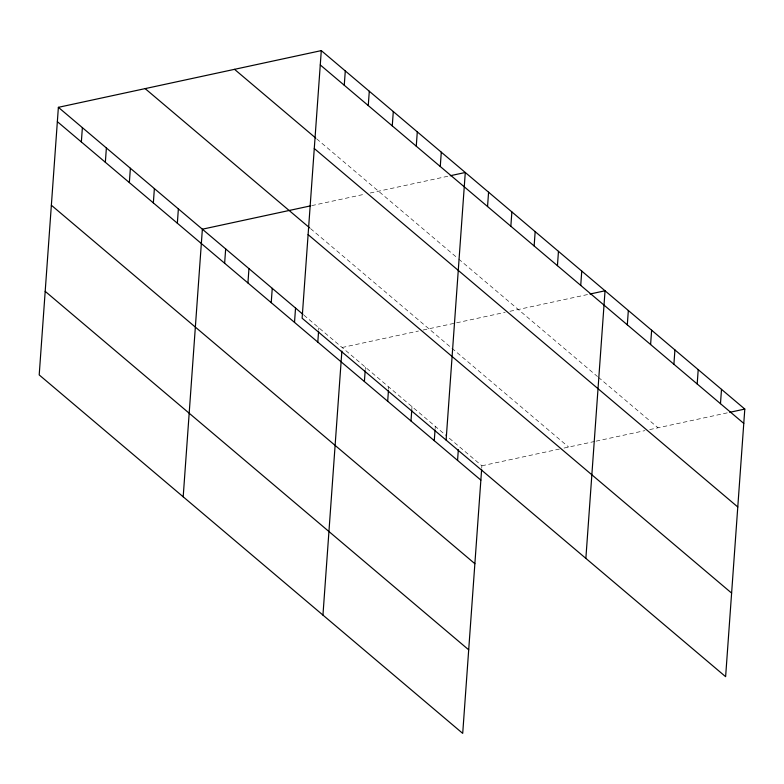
<?xml version="1.0" encoding="UTF-8"?>
<svg xmlns="http://www.w3.org/2000/svg" width="784" height="784" viewBox="0 0 784 784"><rect width="100%" height="100%" fill="white"/><g stroke="black" fill="none" stroke-linecap="round" stroke-linejoin="round"><path stroke-width="0.59" stroke-dasharray="3.92 2.94" d="M318.667 330.172L318.833 327.781M365.246 369.597L365.422 367.216M388.541 389.315L388.717 386.924M411.747 410.228L412.002 406.641M435.13 428.75L435.296 426.359M481.709 468.175L481.886 465.784L447.409 436.61M311.777 205.604L365.413 194.04M370.185 193.011L449.095 175.988M342.128 347.498L418.48 331.024M423.105 330.025L505.17 312.326M509.943 311.297L588.853 294.274M481.886 465.784L559.394 449.065M564.019 448.066L594.87 441.412M596.056 441.157L644.928 430.622M649.691 429.593L728.601 412.57M316.687 138.866L457.719 258.24M458.65 259.024L597.477 376.526M598.408 377.32L658.041 427.79M310.562 228.624L568.645 447.076M303.927 315.168L446.478 435.826"/><path stroke-width="1.18" d="M321.293 50.617L302.114 318.216L725.621 676.67L744.8 409.072L321.293 50.617L58.379 107.33L39.2 374.928L462.707 733.383L481.631 469.371M81.35 141.973L82.379 127.645M105.35 162.278L106.379 147.96M129.35 182.594L130.379 168.266M153.35 202.909L154.379 188.581M177.351 223.224L178.37 208.897M183.191 496.801L202.37 229.202L310.591 205.859M224.636 263.248L225.665 248.92M247.93 282.965L248.959 268.638M271.225 302.683L272.254 288.355M294.519 322.391L295.539 308.063M317.804 342.108L318.578 331.367M344.264 85.26L345.293 70.932M322.949 615.097L341.873 351.075M368.264 105.566L369.293 91.238M364.393 381.543L365.168 370.793M392.265 125.881L393.294 111.553M387.688 401.251L388.452 390.51M416.265 146.196L417.294 131.869M410.983 420.969L411.747 410.228M440.265 166.502L441.294 152.184M434.267 440.686L435.042 429.936M446.106 440.089L465.284 172.49L450.251 175.734M457.562 460.404L458.336 449.653M487.55 206.535L488.579 192.207M510.845 226.253L511.874 211.925M534.139 245.96L535.168 231.633M557.434 265.678L558.463 251.35M580.728 285.396L581.748 271.068M585.864 558.375L605.042 290.786L590.009 294.029M627.308 324.821L628.337 310.493M650.602 344.539L651.631 330.211M673.897 364.256L674.926 349.929M697.192 383.974L698.211 369.646M720.476 403.682L721.505 389.354M729.757 412.315L744.8 409.072M320.274 64.945L743.771 423.399M234.534 69.335L315.756 138.082M314.276 148.519L737.783 506.983M145.148 88.612L309.631 227.84M308.102 234.632L731.609 593.086M58.379 107.33L302.996 314.374M57.359 121.657L480.857 480.112M51.362 205.232L474.869 563.696M45.188 291.344L468.695 649.809"/></g></svg>
